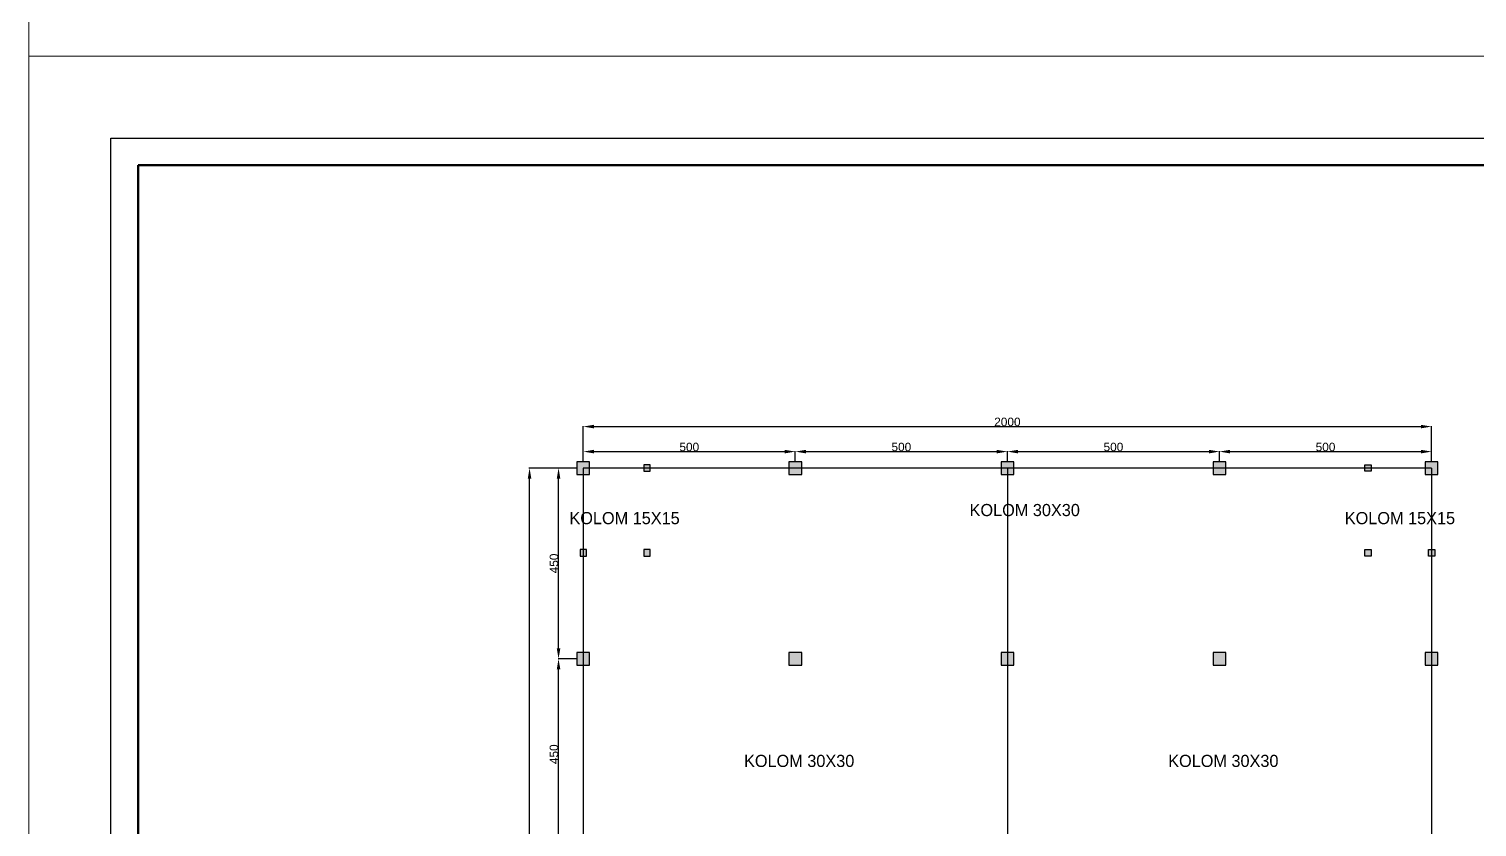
# Model space of a CAD drawing. Header units: centimetres. Extents: x 134057 to 145613, y 5028 to 39996.
# Drawn here: x 134078 to 137492, y 19060 to 20943 of the extents above; entities that cross this region are included whole.
import ezdxf

# ---------------------------------------------------------------- set-up
doc = ezdxf.new("R2010")
doc.units = ezdxf.units.CM
doc.header["$PDMODE"] = 2
doc.layers.add('dinding', color=151, linetype='Continuous')
doc.layers.add('kolom', color=141, linetype='Continuous')
for name, color, linetype, lineweight in [('Kertas', 252, 'Continuous', 20), ('Legenda', 252, 'Continuous', 20), ('TEKS', 190, 'Continuous', 0)]:
    doc.layers.add(name, color=color, linetype=linetype, lineweight=lineweight)
doc.styles.get("Standard").update_dxf_attribs({"font": 'arial.ttf'})
doc.styles.add('TRADITIONAL', font='')
doc.styles.get('TRADITIONAL').set_extended_font_data('Traditional Arabic')
doc.dimstyles.new('ISO-25', dxfattribs={"dimtxt": 2.5, "dimasz": 2.5, "dimexe": 1.25, "dimexo": 0.625, "dimtad": 1, "dimtxsty": 'Standard', "dimcen": 2.5, "dimadec": 0, "dimazin": 0, "dimtfac": 1, "dimtmove": 0, "dimatfit": 3, "dimfxl": 1, "dimarcsym": 0})

# ---------------------------------------------------------------- blocks, each defined once
blk = doc.blocks.new('*D21')
at = {"layer": 'Defpoints', "color": 0, "transparency": 16777216}
for p in [(135885.1, 19946), (135385.1, 19922.2), (135885.1, 19922.2)]:
    blk.add_point(p, dxfattribs=at)
at = {"layer": 'dinding', "color": 0, "lineweight": -2, "transparency": 16777216}
for p, q in [((135385.1, 19922.9), (135385.1, 19947.2)), ((135410.1, 19946), (135860.1, 19946)), ((135885.1, 19922.9), (135885.1, 19947.2))]:
    blk.add_line(p, q, dxfattribs=at)
at = {"layer": 'dinding', "color": 0, "transparency": 16777216}
for points in [[(135410.1, 19950.2), (135410.1, 19941.8), (135385.1, 19946)], [(135860.1, 19950.2), (135860.1, 19941.8), (135885.1, 19946)]]:
    blk.add_solid(points, dxfattribs=at)
at = {"layer": 'dinding', "color": 0, "transparency": 16777216, "insert": (135635.1, 19956.8), "char_height": 20, "attachment_point": 5}
blk.add_mtext('500', dxfattribs=at)
blk = doc.blocks.new('*D13')
at = {"layer": 'Defpoints', "color": 0, "transparency": 16777216}
for p in [(136385.1, 19946), (135885.1, 19922.2), (136385.1, 19922.2)]:
    blk.add_point(p, dxfattribs=at)
at = {"layer": 'dinding', "color": 0, "lineweight": -2, "transparency": 16777216}
for p, q in [((135885.1, 19922.9), (135885.1, 19947.2)), ((135910.1, 19946), (136360.1, 19946)), ((136385.1, 19922.9), (136385.1, 19947.2))]:
    blk.add_line(p, q, dxfattribs=at)
at = {"layer": 'dinding', "color": 0, "transparency": 16777216}
for points in [[(135910.1, 19950.2), (135910.1, 19941.8), (135885.1, 19946)], [(136360.1, 19950.2), (136360.1, 19941.8), (136385.1, 19946)]]:
    blk.add_solid(points, dxfattribs=at)
at = {"layer": 'dinding', "color": 0, "transparency": 16777216, "insert": (136135.1, 19956.8), "char_height": 20, "attachment_point": 5}
blk.add_mtext('500', dxfattribs=at)
blk = doc.blocks.new('*D18')
at = {"layer": 'Defpoints', "color": 0, "transparency": 16777216}
for p in [(136885.1, 19946), (136385.1, 19922.2), (136885.1, 19922.2)]:
    blk.add_point(p, dxfattribs=at)
at = {"layer": 'dinding', "color": 0, "lineweight": -2, "transparency": 16777216}
for p, q in [((136385.1, 19922.9), (136385.1, 19947.2)), ((136410.1, 19946), (136860.1, 19946)), ((136885.1, 19922.9), (136885.1, 19947.2))]:
    blk.add_line(p, q, dxfattribs=at)
at = {"layer": 'dinding', "color": 0, "transparency": 16777216}
for points in [[(136410.1, 19950.2), (136410.1, 19941.8), (136385.1, 19946)], [(136860.1, 19950.2), (136860.1, 19941.8), (136885.1, 19946)]]:
    blk.add_solid(points, dxfattribs=at)
at = {"layer": 'dinding', "color": 0, "transparency": 16777216, "insert": (136635.1, 19956.8), "char_height": 20, "attachment_point": 5}
blk.add_mtext('500', dxfattribs=at)
blk = doc.blocks.new('*D19')
at = {"layer": 'Defpoints', "color": 0, "transparency": 16777216}
for p in [(137385.1, 19946), (136885.1, 19922.2), (137385.1, 19922.2)]:
    blk.add_point(p, dxfattribs=at)
at = {"layer": 'dinding', "color": 0, "lineweight": -2, "transparency": 16777216}
for p, q in [((136885.1, 19922.9), (136885.1, 19947.2)), ((136910.1, 19946), (137360.1, 19946)), ((137385.1, 19922.9), (137385.1, 19947.2))]:
    blk.add_line(p, q, dxfattribs=at)
at = {"layer": 'dinding', "color": 0, "transparency": 16777216}
for points in [[(136910.1, 19950.2), (136910.1, 19941.8), (136885.1, 19946)], [(137360.1, 19950.2), (137360.1, 19941.8), (137385.1, 19946)]]:
    blk.add_solid(points, dxfattribs=at)
at = {"layer": 'dinding', "color": 0, "transparency": 16777216, "insert": (137135.1, 19956.8), "char_height": 20, "attachment_point": 5}
blk.add_mtext('500', dxfattribs=at)
blk = doc.blocks.new('*D20')
at = {"layer": 'Defpoints', "color": 0, "transparency": 16777216}
for p in [(137385.1, 20005), (135385.1, 19922.2), (137385.1, 19922.2)]:
    blk.add_point(p, dxfattribs=at)
at = {"layer": 'dinding', "color": 0, "lineweight": -2, "transparency": 16777216}
for p, q in [((135385.1, 19922.9), (135385.1, 20006.3)), ((137385.1, 19922.9), (137385.1, 20006.3)), ((135410.1, 20005), (137360.1, 20005))]:
    blk.add_line(p, q, dxfattribs=at)
at = {"layer": 'dinding', "color": 0, "transparency": 16777216}
for points in [[(135410.1, 20009.2), (135410.1, 20000.9), (135385.1, 20005)], [(137360.1, 20009.2), (137360.1, 20000.9), (137385.1, 20005)]]:
    blk.add_solid(points, dxfattribs=at)
at = {"layer": 'dinding', "color": 0, "transparency": 16777216, "insert": (136385.1, 20015.9), "char_height": 20, "attachment_point": 5}
blk.add_mtext('2000', dxfattribs=at)
blk = doc.blocks.new('*D22')
at = {"layer": 'Defpoints', "color": 0, "transparency": 16777216}
for p in [(135326.9, 19907.2), (135370.1, 19907.2), (135370.1, 19457.2)]:
    blk.add_point(p, dxfattribs=at)
at = {"layer": 'dinding', "color": 0, "lineweight": -2, "transparency": 16777216}
for p, q in [((135369.5, 19907.2), (135325.7, 19907.2)), ((135326.9, 19482.2), (135326.9, 19882.2)), ((135369.5, 19457.2), (135325.7, 19457.2))]:
    blk.add_line(p, q, dxfattribs=at)
at = {"layer": 'dinding', "color": 0, "transparency": 16777216}
for points in [[(135322.7, 19882.2), (135331.1, 19882.2), (135326.9, 19907.2)], [(135322.7, 19482.2), (135331.1, 19482.2), (135326.9, 19457.2)]]:
    blk.add_solid(points, dxfattribs=at)
at = {"layer": 'dinding', "color": 0, "transparency": 16777216, "insert": (135316.1, 19682.2), "char_height": 20, "attachment_point": 5, "rotation": 90}
blk.add_mtext('450', dxfattribs=at)
blk = doc.blocks.new('*D14')
at = {"layer": 'Defpoints', "color": 0, "transparency": 16777216}
for p in [(135326.9, 19457.2), (135370.1, 19457.2), (135370.1, 19007.2)]:
    blk.add_point(p, dxfattribs=at)
at = {"layer": 'dinding', "color": 0, "lineweight": -2, "transparency": 16777216}
for p, q in [((135369.5, 19457.2), (135325.7, 19457.2)), ((135326.9, 19032.2), (135326.9, 19432.2)), ((135369.5, 19007.2), (135325.7, 19007.2))]:
    blk.add_line(p, q, dxfattribs=at)
at = {"layer": 'dinding', "color": 0, "transparency": 16777216}
for points in [[(135322.7, 19432.2), (135331.1, 19432.2), (135326.9, 19457.2)], [(135322.7, 19032.2), (135331.1, 19032.2), (135326.9, 19007.2)]]:
    blk.add_solid(points, dxfattribs=at)
at = {"layer": 'dinding', "color": 0, "transparency": 16777216, "insert": (135316.1, 19232.2), "char_height": 20, "attachment_point": 5, "rotation": 90}
blk.add_mtext('450', dxfattribs=at)
blk = doc.blocks.new('*D17')
at = {"layer": 'Defpoints', "color": 0, "transparency": 16777216}
for p in [(135258.5, 19907.2), (135370.1, 19907.2), (135370.1, 18107.2)]:
    blk.add_point(p, dxfattribs=at)
at = {"layer": 'dinding', "color": 0, "lineweight": -2, "transparency": 16777216}
for p, q in [((135369.5, 19907.2), (135257.2, 19907.2)), ((135258.5, 18132.2), (135258.5, 19882.2)), ((135369.5, 18107.2), (135257.2, 18107.2))]:
    blk.add_line(p, q, dxfattribs=at)
at = {"layer": 'dinding', "color": 0, "transparency": 16777216}
for points in [[(135254.3, 19882.2), (135262.7, 19882.2), (135258.5, 19907.2)], [(135254.3, 18132.2), (135262.7, 18132.2), (135258.5, 18107.2)]]:
    blk.add_solid(points, dxfattribs=at)
at = {"layer": 'dinding', "color": 0, "transparency": 16777216, "insert": (135247.7, 19007.2), "char_height": 20, "attachment_point": 5, "rotation": 90}
blk.add_mtext('1800', dxfattribs=at)

msp = doc.modelspace()

# ---------------------------------------------------------------- hatches: boundary and pattern name
at = {"layer": 'dinding', "true_color": 0x636466}
h = msp.add_hatch(color=251, dxfattribs=at)
h.dxf.hatch_style = 1
h.paths.add_polyline_path([(135400.119, 19922.247), (135370.119, 19922.247), (135370.119, 19892.247), (135400.119, 19892.247)])
h.paths.add_polyline_path([(135542.619, 19914.747), (135527.619, 19914.747), (135527.619, 19899.747), (135542.619, 19899.747)])
h.paths.add_polyline_path([(135392.619, 19714.747), (135377.619, 19714.747), (135377.619, 19699.747), (135392.619, 19699.747)])
h.paths.add_polyline_path([(135542.619, 19714.747), (135527.619, 19714.747), (135527.619, 19699.747), (135542.619, 19699.747)])
h.paths.add_polyline_path([(135900.119, 19922.247), (135870.119, 19922.247), (135870.119, 19892.247), (135900.119, 19892.247)])
h.paths.add_polyline_path([(136400.119, 19922.247), (136370.119, 19922.247), (136370.119, 19892.247), (136400.119, 19892.247)])
h.paths.add_polyline_path([(136900.119, 19922.247), (136870.119, 19922.247), (136870.119, 19892.247), (136900.119, 19892.247)])
h.paths.add_polyline_path([(137242.619, 19914.747), (137227.619, 19914.747), (137227.619, 19899.747), (137242.619, 19899.747)])
h.paths.add_polyline_path([(137400.119, 19922.247), (137370.119, 19922.247), (137370.119, 19892.247), (137400.119, 19892.247)])
h.paths.add_polyline_path([(137242.619, 19714.747), (137227.619, 19714.747), (137227.619, 19699.747), (137242.619, 19699.747)])
h.paths.add_polyline_path([(137392.619, 19714.747), (137377.619, 19714.747), (137377.619, 19699.747), (137392.619, 19699.747)])
h.paths.add_polyline_path([(137400.119, 19472.247), (137370.119, 19472.247), (137370.119, 19442.247), (137400.119, 19442.247)])
h.paths.add_polyline_path([(136900.119, 19472.247), (136870.119, 19472.247), (136870.119, 19442.247), (136900.119, 19442.247)])
h.paths.add_polyline_path([(136400.119, 19472.247), (136370.119, 19472.247), (136370.119, 19442.247), (136400.119, 19442.247)])
h.paths.add_polyline_path([(135900.119, 19472.247), (135870.119, 19472.247), (135870.119, 19442.247), (135900.119, 19442.247)])
h.paths.add_polyline_path([(135400.119, 19472.247), (135370.119, 19472.247), (135370.119, 19442.247), (135400.119, 19442.247)])
h.paths.add_polyline_path([(135400.119, 19022.247), (135370.119, 19022.247), (135370.119, 18992.247), (135400.119, 18992.247)])
h.paths.add_polyline_path([(135900.119, 19022.247), (135870.119, 19022.247), (135870.119, 18992.247), (135900.119, 18992.247)])
h.paths.add_polyline_path([(136400.119, 19022.247), (136370.119, 19022.247), (136370.119, 18992.247), (136400.119, 18992.247)])
h.paths.add_polyline_path([(136900.119, 19022.247), (136870.119, 19022.247), (136870.119, 18992.247), (136900.119, 18992.247)])
h.paths.add_polyline_path([(137400.119, 19022.247), (137370.119, 19022.247), (137370.119, 18992.247), (137400.119, 18992.247)])
h.paths.add_polyline_path([(137400.119, 18572.247), (137370.119, 18572.247), (137370.119, 18542.247), (137400.119, 18542.247)])
h.paths.add_polyline_path([(136900.119, 18572.247), (136870.119, 18572.247), (136870.119, 18542.247), (136900.119, 18542.247)])
h.paths.add_polyline_path([(136400.119, 18572.247), (136370.119, 18572.247), (136370.119, 18542.247), (136400.119, 18542.247)])
h.paths.add_polyline_path([(135900.119, 18572.247), (135870.119, 18572.247), (135870.119, 18542.247), (135900.119, 18542.247)])
h.paths.add_polyline_path([(135400.119, 18572.247), (135370.119, 18572.247), (135370.119, 18542.247), (135400.119, 18542.247)])
h.paths.add_polyline_path([(135400.119, 18107.247), (135370.119, 18107.247), (135370.119, 18092.247), (135400.119, 18092.247)])
h.paths.add_polyline_path([(135400.119, 18122.247), (135370.119, 18122.247), (135370.119, 18107.247), (135400.119, 18107.247)])
h.paths.add_polyline_path([(135900.119, 18107.247), (135870.119, 18107.247), (135870.119, 18092.247), (135900.119, 18092.247)])
h.paths.add_polyline_path([(135900.119, 18122.247), (135870.119, 18122.247), (135870.119, 18107.247), (135900.119, 18107.247)])
h.paths.add_polyline_path([(136400.119, 18107.247), (136370.119, 18107.247), (136370.119, 18092.247), (136400.119, 18092.247)])
h.paths.add_polyline_path([(136400.119, 18122.247), (136370.119, 18122.247), (136370.119, 18107.247), (136400.119, 18107.247)])
h.paths.add_polyline_path([(136900.119, 18107.247), (136870.119, 18107.247), (136870.119, 18092.247), (136900.119, 18092.247)])
h.paths.add_polyline_path([(136900.119, 18122.247), (136870.119, 18122.247), (136870.119, 18107.247), (136900.119, 18107.247)])
h.paths.add_polyline_path([(137400.119, 18107.247), (137370.119, 18107.247), (137370.119, 18092.247), (137400.119, 18092.247)])
h.paths.add_polyline_path([(137400.119, 18122.247), (137370.119, 18122.247), (137370.119, 18107.247), (137400.119, 18107.247)])

# ---------------------------------------------------------------- linework, layer by layer
for p, q in [((137385.119, 19907.247), (135385.119, 19907.247)), ((135385.119, 19907.247), (135385.119, 18107.247)), ((136385.119, 19907.247), (136385.119, 18107.247)), ((137385.119, 19907.247), (137385.119, 18107.247))]:
    msp.add_line(p, q)
at = {"layer": 'dinding'}
for points in [[(135527.619, 19899.747), (135542.619, 19899.747), (135542.619, 19914.747), (135527.619, 19914.747)], [(137242.619, 19899.747), (137227.619, 19899.747), (137227.619, 19914.747), (137242.619, 19914.747)], [(135377.619, 19699.747), (135392.619, 19699.747), (135392.619, 19714.747), (135377.619, 19714.747)], [(135527.619, 19699.747), (135542.619, 19699.747), (135542.619, 19714.747), (135527.619, 19714.747)], [(137242.619, 19699.747), (137227.619, 19699.747), (137227.619, 19714.747), (137242.619, 19714.747)], [(137392.619, 19699.747), (137377.619, 19699.747), (137377.619, 19714.747), (137392.619, 19714.747)]]:
    msp.add_lwpolyline(points, close=True, dxfattribs=at)
at = {"layer": 'Kertas'}
for points in [[(134078.342, 24699.039), (139416.657, 24699.039), (139416.657, 20878.606), (134078.342, 20878.606)], [(134078.342, 20878.606), (139416.657, 20878.606), (139416.657, 17058.174), (134078.342, 17058.174)]]:
    msp.add_lwpolyline(points, close=True, dxfattribs=at)
at = {"layer": 'kolom'}
for points in [[(135370.119, 19892.247), (135400.119, 19892.247), (135400.119, 19922.247), (135370.119, 19922.247)], [(135870.119, 19892.247), (135900.119, 19892.247), (135900.119, 19922.247), (135870.119, 19922.247)], [(136370.119, 19892.247), (136400.119, 19892.247), (136400.119, 19922.247), (136370.119, 19922.247)], [(136870.119, 19892.247), (136900.119, 19892.247), (136900.119, 19922.247), (136870.119, 19922.247)], [(137370.119, 19892.247), (137400.119, 19892.247), (137400.119, 19922.247), (137370.119, 19922.247)], [(135370.119, 19442.247), (135400.119, 19442.247), (135400.119, 19472.247), (135370.119, 19472.247)], [(135870.119, 19442.247), (135900.119, 19442.247), (135900.119, 19472.247), (135870.119, 19472.247)], [(136370.119, 19442.247), (136400.119, 19442.247), (136400.119, 19472.247), (136370.119, 19472.247)], [(136870.119, 19442.247), (136900.119, 19442.247), (136900.119, 19472.247), (136870.119, 19472.247)], [(137370.119, 19442.247), (137400.119, 19442.247), (137400.119, 19472.247), (137370.119, 19472.247)]]:
    msp.add_lwpolyline(points, close=True, dxfattribs=at)
at = {"layer": 'Legenda', "color": 5, "lineweight": 30}
msp.add_lwpolyline([(134271.293, 20685.655), (139288.023, 20685.655), (139288.023, 17186.808), (134271.293, 17186.808)], close=True, dxfattribs=at)
at = {"layer": 'Legenda', "color": 1, "lineweight": 50}
msp.add_lwpolyline([(134335.61, 20621.338), (138387.584, 20621.338), (138387.584, 17251.125), (134335.61, 17251.125)], close=True, dxfattribs=at)

# ---------------------------------------------------------------- texts
at = {"layer": 'TEKS', "color": 1, "lineweight": 15, "char_height": 28.67138, "width": 429.1218, "attachment_point": 5, "style": 'TRADITIONAL'}
for s, insert in [('KOLOM 15X15', (135482.571, 19788.985)), ('KOLOM 30X30', (136425.987, 19808)), ('KOLOM 15X15', (137310.569, 19788.985)), ('KOLOM 30X30', (135894.199, 19216.265)), ('KOLOM 30X30', (136894.199, 19216.265))]:
    msp.add_mtext(s, dxfattribs=dict(at, insert=insert))

# ---------------------------------------------------------------- dimensions: what is measured, and where the dimension line sits
at = {"layer": 'dinding'}
for base, p1, p2, picture, middle in [((137385.119, 20005.025), (135385.119, 19922.247), (137385.119, 19922.247), '*D20', (136385.119, 20015.861)), ((135885.119, 19945.989), (135385.119, 19922.247), (135885.119, 19922.247), '*D21', (135635.119, 19956.825)), ((136385.119, 19945.989), (135885.119, 19922.247), (136385.119, 19922.247), '*D13', (136135.119, 19956.825)), ((136885.119, 19945.989), (136385.119, 19922.247), (136885.119, 19922.247), '*D18', (136635.119, 19956.825)), ((137385.119, 19945.989), (136885.119, 19922.247), (137385.119, 19922.247), '*D19', (137135.119, 19956.825))]:
    dim = msp.add_linear_dim(base=base, p1=p1, p2=p2, dimstyle='ISO-25', override={"dimtxt": 20, "dimasz": 25}, dxfattribs=at)
    dim.commit()
    dim.dimension.update_dxf_attribs({"geometry": picture, "text_midpoint": middle})
for base, p1, p2, picture, middle in [((135258.5, 19907.247), (135370.119, 18107.247), (135370.119, 19907.247), '*D17', (135247.663, 19007.247)), ((135326.904, 19907.247), (135370.119, 19457.247), (135370.119, 19907.247), '*D22', (135316.068, 19682.247)), ((135326.904, 19457.247), (135370.119, 19007.247), (135370.119, 19457.247), '*D14', (135316.068, 19232.247))]:
    dim = msp.add_linear_dim(base=base, p1=p1, p2=p2, angle=90, dimstyle='ISO-25', override={"dimtxt": 20, "dimasz": 25}, dxfattribs=at)
    dim.commit()
    dim.dimension.update_dxf_attribs({"geometry": picture, "text_midpoint": middle})

doc.saveas('drawing.dxf')
